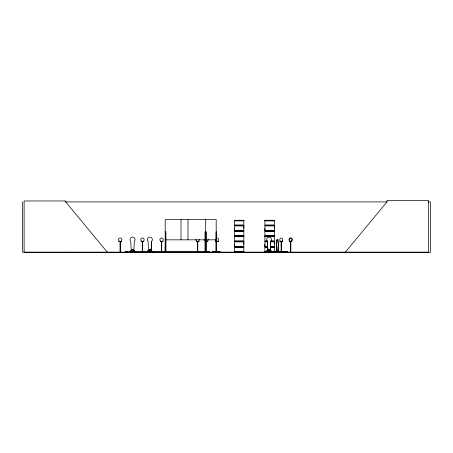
<?xml version="1.0" encoding="UTF-8"?>
<svg xmlns="http://www.w3.org/2000/svg" width="453" height="453" viewBox="0 0 453 453"><rect width="100%" height="100%" fill="white"/><g stroke="black" fill="none" stroke-linecap="round" stroke-linejoin="round"><path stroke-width="0.68" d="M234.365 246.506L234.365 241.851L243.839 241.851L243.833 246.506L234.365 246.506L234.377 244.178M234.365 230.577L234.365 225.922L243.839 225.922L243.833 230.577L234.365 230.577L234.377 228.25M243.833 244.178L243.833 241.851M243.833 228.25L243.833 225.922M267.281 246.506L264.903 246.506L264.914 244.178M264.903 230.577L264.903 225.922L274.382 225.922L274.371 230.577L264.903 230.577L264.914 228.25M274.371 244.178L274.371 241.851L270.866 241.851M274.371 228.25L274.371 225.922M277.995 251.37L278.244 244.858A1.687 1.195 -90 0 0 277.995 242.202L278.068 240.379A0.844 0.595 -90 0 0 277.474 239.535A0.844 0.595 -90 0 0 276.879 240.379L276.879 242.202A1.687 1.195 -90 0 0 276.63 244.858L276.828 250.067M277.995 242.202L278.068 242.202A1.687 1.195 -90 0 1 278.318 244.858L278.068 251.37L276.8 251.37M270.26 250.464L270.713 241.398A2.531 2.373 -90 0 0 270.769 237.819A2.531 2.373 -90 0 0 267.417 237.819A2.531 2.373 -90 0 0 267.417 241.398L267.91 251.16M270.316 250.464L270.769 241.398M133.811 251.16L134.337 241.398A2.531 2.531 0 0 0 134.337 237.819A2.531 2.531 0 0 0 130.753 237.819A2.531 2.531 0 0 0 130.753 241.398L131.279 251.16M151.109 251.16L151.636 241.398A2.531 2.531 0 0 0 151.636 237.819A2.531 2.531 0 0 0 148.057 237.819A2.531 2.531 0 0 0 148.057 241.398L148.584 251.16L151.115 251.16L151.636 241.398M276.647 250.401C276.998 250.809 276.613 250.401 277.44 250.492M277.106 250.696C277.938 250.413 276.353 250.866 276.851 250.401M277.264 250.56L277.446 250.549M276.624 250.492L276.908 250.413M268.652 249.444L268.312 249.716L268.714 249.733M268.731 249.75C268.578 249.297 269.354 250.135 268.703 249.484M268.629 249.456C269.569 249.909 268.482 249.813 268.691 249.682M205.379 252.083C210.673 252.655 211.172 251.177 205.475 251.715M268.612 249.829L268.363 249.971L268.352 249.535M268.923 249.892L268.844 249.535M132.825 249.909L132.253 249.677M149.592 249.756C150.192 249.343 149.643 250.305 149.92 249.558M276.709 250.345L276.964 250.696M132.35 249.756L132.638 249.501L132.82 249.909M268.397 249.677L268.674 249.835L268.403 249.597M132.253 249.677L132.825 249.597M277.202 252.134L287.502 252.106L264.914 252.111M285.566 251.738L285.583 252.01M285.934 252.01L285.662 252.123L286.03 252.128M287.27 252.123L287.355 251.738L281.075 251.738M345.379 252.134L386.964 201.919L386.964 200.441L428.544 200.441L428.544 252.134L22.65 252.134L22.65 201.919M266.789 251.8C265.9 252.202 267.689 252.185 266.789 251.8L266.794 250.481L267.802 250.481L267.802 251.534M269.62 251.947L287.479 252.128M234.365 236.194L243.85 235.996L243.833 231.511L234.365 231.511L234.365 235.996M268.98 249.982L269.207 249.762L268.878 250.056M277.519 251.947L277.836 252.095L277.661 251.03M286.919 252.123L287.23 252.123M268.419 249.484L268.725 249.456M268.352 249.971L269.037 249.892L268.901 249.637M130.238 252.117L130.464 252.117M130.685 252.128L131.2 252.117M133.256 252.134L133.516 252.117M133.743 252.128L134.252 252.117M134.7 252.128L134.439 252.111M147.502 252.134L147.763 252.117M148.499 252.117L147.95 252.111M148.726 252.128L148.946 252.128M150.594 252.117L150.815 252.117M151.517 252.134L151.002 252.111M151.778 252.128L152.004 252.128M234.365 251.925L234.365 247.44L243.839 247.44L243.839 251.925L234.269 252.032L243.839 252.106M268.952 249.444L269.207 249.909L268.601 249.982M65.164 201.919L387.179 201.919M428.227 201.919L430.35 201.919L430.35 252.559L24.111 252.559L24.111 200.973L65.696 200.973L65.696 201.919L107.276 252.134M234.365 220.294L243.839 220.294M264.903 220.294L274.382 220.294M234.354 220.317L243.85 220.317M264.897 220.317L274.388 220.317M234.354 220.492L243.85 220.481L243.833 224.988L234.365 224.988L234.365 220.503L243.85 220.498M234.297 225.311L243.907 225.311M264.841 225.311L274.444 225.311M234.297 225.6L243.907 225.6M264.841 225.6L274.444 225.6M234.297 230.9L243.907 230.9M264.841 230.9L274.444 230.9M234.297 231.189L243.907 231.189M264.841 231.189L274.444 231.189M165.192 231.879L165.883 231.879L165.962 251.608M234.377 235.877L243.833 235.877M264.914 235.877L274.371 235.877M234.382 235.883L243.822 235.883M264.926 235.883L274.359 235.883M274.388 235.996L264.897 236.194M234.354 236.245L243.85 236.245M264.897 236.245L274.388 236.245M264.897 236.421L274.388 236.409M234.377 236.704L243.833 236.704M264.914 236.704L274.371 236.704M165.198 239.83L216.189 239.83M276.755 250.067L276.557 244.858A1.687 1.195 -90 0 1 276.8 242.202L276.879 240.379M278.068 240.379L277.995 240.379A0.844 0.595 -90 0 0 277.4 239.535A0.844 0.595 -90 0 0 276.8 240.379M267.281 240.917L264.903 240.917L264.903 236.432M270.866 240.917L274.382 240.917L274.382 236.432M234.297 241.239L243.907 241.239M264.841 241.239L267.242 241.239M270.888 241.239L274.444 241.239M205.843 241.375L207.746 241.375L207.746 241.692L205.849 241.692M267.417 241.398L267.853 251.16L270.277 251.16M279.892 241.375L282.672 241.692L279.846 241.692L279.846 241.375L282.53 241.477M118.929 241.477L121.472 241.477M141.189 241.477L143.731 241.477M160.283 241.477L162.825 241.477M196.342 241.477L198.884 241.477M205.843 241.477L207.746 241.477M215.855 241.477L218.403 241.477M234.297 241.528L243.907 241.528M264.841 241.528L267.242 241.528M270.888 241.528L274.444 241.528M289.274 241.477L291.964 241.477M143.731 241.692L141.189 241.692L141.2 241.375L143.731 241.375L143.72 241.692M160.283 241.692L162.825 241.692L162.825 241.375L160.294 241.375L160.294 241.692M205.198 241.692L205.203 241.375M267.281 241.851L264.903 241.851L264.903 246.506M270.866 246.506L274.382 246.506L274.382 241.851M234.297 246.828L243.907 246.828M264.841 246.828L267.242 246.828M270.888 246.828L274.444 246.828M234.297 247.117L243.907 247.117M264.841 247.117L267.242 247.117M270.888 247.117L274.444 247.117M267.281 247.44L264.903 247.44L264.903 251.925M270.866 247.44L274.382 247.44L274.382 251.925M147.961 250.481L147.961 251.8L147.938 250.481L148.256 250.481L148.233 251.534M275.871 251.03L276.007 251.738M271.959 251.324L273.64 251.324M165.962 251.398L165.198 251.398M216.511 251.398L215.951 251.398L215.956 252.134M270.656 251.534L277.547 251.534M281.902 251.596L283.029 251.596M212.672 251.721L220.022 251.749L212.661 251.715L212.661 252.134M205.464 251.749L209.473 251.749M234.377 251.806L243.833 251.806M264.914 251.806L278.51 251.738L278.51 251.03M267.27 251.93L264.897 252.123M267.513 251.947L267.202 252.1L269.478 251.947M212.689 252.083L220.118 252.134M131.608 252.111L131.387 252.111M277.774 252.128L277.525 251.03L278.646 251.03L278.646 251.913M149.649 249.909L149.773 249.529L149.773 249.982M291.534 241.375L291.534 241.692M290.849 241.692L290.849 252.134M290.537 241.692L290.537 252.134M282.145 241.375L282.1 241.692M281.415 241.692L281.415 252.134M281.103 241.692L281.103 252.134M277.128 251.738L277.128 250.26L276.494 250.26L276.494 251.738M277.043 250.26L277.043 251.738M276.579 250.26L276.579 251.738M274.382 220.503L274.371 224.988L264.903 224.988L264.903 220.503M274.382 235.996L274.371 231.511L264.903 231.511L264.903 235.996M271.081 251.8L271.081 250.481L270.073 250.481L270.073 251.534L267.072 251.534L267.072 250.481M270.803 250.481L270.803 251.534M270.35 250.481L270.35 251.8M269.178 251.534L269.178 249.32L268.029 249.32L268.029 251.534M269.116 249.32L269.116 251.534M268.091 249.32L268.091 251.534M220.011 251.715L220.011 252.134M216.466 251.398L216.5 252.134M216.443 252.134L216.443 231.879L216.013 231.879L215.996 252.134M216.33 251.398L216.37 252.134M216.251 252.134L216.189 219.575L165.198 219.575L165.192 251.608L165.464 231.879M216.092 251.398L216.132 252.134M209.484 251.715L209.484 252.134M206.019 251.398L206.058 252.134M205.962 231.879L205.9 252.134L205.877 251.5L125.288 251.5L125.288 252.134M205.702 219.575L205.702 252.134L205.628 251.398M205.016 251.398L205.022 231.879L206.132 231.879L206.155 252.134L206.189 251.398L204.937 251.608M204.399 251.5L204.399 252.134M197.768 241.692L197.768 251.438M197.451 241.692L197.451 251.438M187.967 219.575L187.967 239.83M181.007 219.575L181.007 239.83M161.71 241.692L161.71 251.438M161.398 241.692L161.398 251.438M151.738 251.8L151.761 250.481L151.444 250.481L151.466 251.534M150.441 251.534L150.441 249.32L149.28 249.32L149.28 251.534M142.616 241.692L142.616 251.438M142.304 241.692L142.304 251.438M134.462 251.8L134.462 250.481L134.139 250.481L134.162 251.534M134.439 250.481L134.439 251.8M133.137 251.534L133.142 249.32L131.982 249.32L131.982 251.534M130.957 251.534L130.957 250.481L130.64 250.481L130.662 251.8M126.766 251.5L126.766 252.134M120.356 241.692L120.356 252.134M120.045 241.692L120.045 252.134M65.696 252.134L65.696 252.559M216.285 238.227A1.687 1.687 0 0 1 218.759 239.252A1.687 1.687 0 0 1 217.129 241.375A1.687 1.687 0 0 1 215.498 239.252M208.108 239.252A1.687 1.687 0 0 1 206.036 241.319M205.283 240.883A1.687 1.687 0 0 1 204.847 239.252M199.246 239.252A1.687 1.687 0 0 1 197.616 241.375A1.687 1.687 0 0 1 195.985 239.252M270.345 251.8C269.456 252.202 271.245 252.185 270.345 251.8M274.388 220.492L264.897 220.492L274.388 220.498M243.833 220.775L234.377 220.775L243.822 220.787M274.371 220.775L264.914 220.775L274.359 220.787M243.85 236.432L234.354 236.421L234.377 240.917L243.839 240.917L243.839 236.432M121.472 241.375L118.941 241.375L118.941 241.692L121.472 241.692L121.472 241.375M198.884 241.375L196.353 241.375L196.342 241.692L198.884 241.692L198.884 241.375M218.403 241.375L215.866 241.375L215.855 241.692L218.403 241.692L218.403 241.375M282.31 240.883A1.687 1.501 -90 0 0 281.636 238.057A1.687 1.501 -90 0 0 279.795 240.124A1.687 1.501 -90 0 0 282.31 240.883M291.67 240.883A1.687 1.501 -90 0 0 290.996 238.057A1.687 1.501 -90 0 0 289.156 240.124A1.687 1.501 -90 0 0 291.67 240.883M291.743 240.883A1.687 1.501 -90 0 0 291.069 238.057A1.687 1.501 -90 0 0 289.229 240.124A1.687 1.501 -90 0 0 291.743 240.883M119.36 241.149A1.687 1.687 0 0 0 121.891 239.688A1.687 1.687 0 0 0 119.36 238.227A1.687 1.687 0 0 0 119.36 241.149M141.619 241.149A1.687 1.687 0 0 0 144.15 239.688A1.687 1.687 0 0 0 141.619 238.227A1.687 1.687 0 0 0 141.619 241.149M160.713 241.149A1.687 1.687 0 0 0 163.244 239.688A1.687 1.687 0 0 0 160.713 238.227A1.687 1.687 0 0 0 160.713 241.149"/></g></svg>
